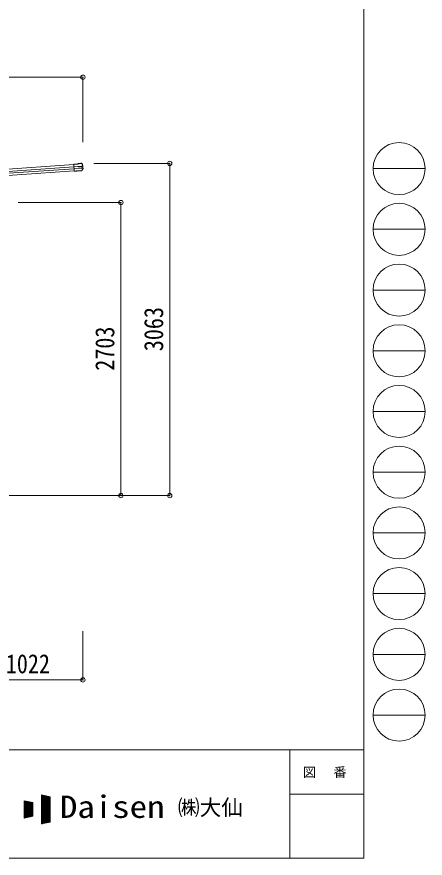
# Model space of a CAD drawing. Units: millimetres at full size. Extents: x -11243 to 11243, y -7760 to 7760.
# Drawn here: x 7480 to 11243, y -7760 to 0 of the extents above; entities that cross this region are included whole.
import ezdxf
from ezdxf.enums import TextEntityAlignment as Align

# ---------------------------------------------------------------- set-up
doc = ezdxf.new("R2010")
doc.units = ezdxf.units.MM
doc.header["$LTSCALE"] = 40
doc.header["$PDMODE"] = 32
doc.header["$PDSIZE"] = 40
for name, color, linetype, lineweight in [('0-0_0', 7, 'Continuous', 9), ('0-3_ELV2', 4, 'Continuous', 9), ('0-6_OTH_LINE', 6, 'Continuous', 9), ('F-0_240', 7, 'Continuous', 9)]:
    doc.layers.add(name, color=color, linetype=linetype, lineweight=lineweight)
doc.styles.add('ＭＳ ゴシック', font='')
doc.styles.get('ＭＳ ゴシック').set_extended_font_data('MS Gothic')

msp = doc.modelspace()

# ---------------------------------------------------------------- linework, layer by layer
at = {"layer": '0-0_0'}
msp.add_line((8124.86, -4415.51), (7132.38, -4415.51), dxfattribs=at)
at = {"layer": '0-3_ELV2'}
for p, q in [((3142.42, -1702.97), (8004.98, -1362.97)), ((3143.84, -1723.28), (8006.4, -1383.28)), ((8044.06, -1357.03), (8004.76, -1359.77)), ((8009.26, -1424.22), (8004.76, -1359.77)), ((8004.86, -1361.27), (8045.66, -1358.42)), ((8006.43, -1383.73), (8079.34, -1378.63)), ((8079.43, -1379.86), (8006.52, -1384.96)), ((8080.4, -1393.73), (8007.49, -1398.83)), ((8007.57, -1400.06), (8080.48, -1394.96)), ((8056.62, -1351.74), (8043.75, -1352.64)), ((8043.75, -1352.64), (8044.06, -1357.03)), ((8056.73, -1353.24), (8045.35, -1354.03)), ((8045.66, -1358.42), (8045.35, -1354.03)), ((8045.35, -1354.03), (8045.93, -1354.62)), ((8046.38, -1359.04), (8045.66, -1358.42)), ((8056.74, -1353.27), (8055.43, -1353.36)), ((8055.43, -1353.36), (8055.57, -1355.32)), ((8055.57, -1355.32), (8072.53, -1354.13)), ((8056.73, -1353.24), (8056.62, -1351.74)), ((8056.62, -1351.74), (8056.83, -1352.34)), ((8056.73, -1353.24), (8056.74, -1353.27)), ((8056.74, -1353.27), (8056.77, -1353.73)), ((8071.12, -1352.73), (8056.77, -1353.73)), ((8060.95, -1353.44), (8061.06, -1354.94)), ((8067.04, -1354.52), (8066.94, -1353.02)), ((8070.87, -1351.35), (8070.99, -1350.73)), ((8076.16, -1350.37), (8070.99, -1350.73)), ((8071.12, -1352.73), (8071.09, -1352.26)), ((8072.53, -1354.13), (8072.39, -1352.17)), ((8080.83, -1378.53), (8081.74, -1378.46)), ((8081.2, -1379.85), (8081.71, -1379.82)), ((8081.38, -1394.84), (8081.6, -1394.83)), ((8087.65, -1376.88), (8081.74, -1378.46)), ((8081.74, -1378.46), (8082.89, -1394.8)), ((8081.97, -1394.86), (8082.89, -1394.8)), ((8082.66, -1393.46), (8082.15, -1393.5)), ((8082.41, -1379.66), (8083.33, -1379.59)), ((8082.89, -1394.8), (8088.93, -1395.54)), ((8083.38, -1393.52), (8084.3, -1393.46)), ((8007.6, -1400.49), (3145.04, -1740.51)), ((8009.02, -1420.8), (3146.46, -1760.82)), ((8025.92, -1421.55), (8009.16, -1422.72)), ((8016.72, -1423.3), (8009.24, -1423.82)), ((8026.02, -1423.05), (8009.26, -1424.22)), ((8016.74, -1423.69), (8016.64, -1422.19)), ((8025.92, -1421.55), (8026.09, -1421.17)), ((8025.92, -1421.55), (8026.02, -1423.05)), ((8026.02, -1423.05), (8026.2, -1422.67)), ((8026.09, -1421.17), (8032.08, -1420.75)), ((8026.09, -1421.17), (8026.2, -1422.67)), ((8026.2, -1422.67), (8032.18, -1422.25)), ((8032.08, -1420.75), (8032.3, -1421.1)), ((8079.37, -1417.81), (8032.3, -1421.1)), ((8032.3, -1421.1), (8032.41, -1422.6)), ((8078.55, -1419.37), (8032.41, -1422.6))]:
    msp.add_line(p, q, dxfattribs=at)
for points in [[(8076.59, -1351.85), (8071.09, -1352.23), (8070.99, -1350.73)], [(8072.39, -1352.17), (8071.09, -1352.26), (8071.09, -1352.23)], [(8077.74, -1352.5), (8083.26, -1363.73), (8088.5, -1375.09)], [(8088.04, -1378.33), (8083.33, -1379.59), (8084.3, -1393.46), (8089.11, -1394.05)], [(8032.08, -1420.75), (8032.18, -1422.25), (8032.41, -1422.6)], [(8089.93, -1397.4), (8084.77, -1407.66), (8079.37, -1417.81)]]:
    msp.add_lwpolyline(points, dxfattribs=at)
for centre, radius, start, end in [((8076.38, -1353.56), 3.19, 26.86597, 94.02466), ((8076.67, -1353.04), 1.2, 26.89869, 94.02902), ((7631.4, -1578.94), 502, 24.03393, 26.8619), ((8087.31, -1375.62), 1.3, 285.12702, 24.10936), ((8087.32, -1375.62), 2.8, 285, 24.03393), ((8088.76, -1396.83), 1.3, 333.87402, 82.86161), ((8088.77, -1396.83), 2.8, 333.93986, 83), ((8078.33, -1416.19), 3.19, 273.987, 331.41712), ((7640.32, -1177.52), 502, 331.41438, 333.93986)]:
    msp.add_arc(centre, radius, start, end, dxfattribs=at)
for centre, major_axis, ratio, start_param, end_param in [((8046.01, -1355.81), (-0.08, 1.2), 0.052408, 5.1044164, 6.2220988), ((8035.2, -1547.8), (-34.91, 499.28), 0.052408, 5.0964197, 5.1044164), ((8057.04, -1355.52), (-0.22, 3.19), 0.016053, 5.3122341, 6.2220988), ((8071.1, -1354.54), (-0.22, 3.19), 0.016053, 0.0610865, 0.9709512), ((8079.36, -1378.92), (1.5, 0.1), 0.19438, 0.8222243, 1.5707963), ((8079.47, -1380.45), (2.99, 0.21), 0.19438, 0.9410649, 1.5707963), ((8079.36, -1378.92), (1.48, 0.4), 0.014741, 0.0756738, 0.8193583), ((8080.35, -1393.15), (2.99, 0.21), 0.19438, 4.712389, 5.3421204), ((8080.46, -1394.67), (1.5, 0.1), 0.19438, 4.712389, 5.3570179), ((8080.46, -1394.67), (1.52, -0.19), 0.014741, 5.567803, 6.2075115), ((8079.47, -1380.45), (2.95, 0.79), 0.014741, 0.0756738, 0.7041788), ((8080.35, -1393.15), (3.03, -0.37), 0.014741, 5.5790065, 6.2075115)]:
    msp.add_ellipse(centre, major_axis=major_axis, ratio=ratio, start_param=start_param, end_param=end_param, dxfattribs=at)
at = {"layer": '0-6_OTH_LINE'}
for p, q in [((8089.55, -556.81), (3027.71, -556.81)), ((8089.55, -556.81), (8089.55, -1156.57)), ((8889.48, -1352.27), (8189.55, -1352.27)), ((8889.48, -4415.51), (8889.48, -1352.27)), ((8439.48, -1712.72), (7492.38, -1712.72)), ((8439.48, -4415.51), (8439.48, -1712.72)), ((8439.48, -4415.51), (8125.86, -4415.51)), ((8889.48, -4415.51), (8125.86, -4415.51)), ((8089.45, -6115.51), (8089.45, -5665.51)), ((7067.46, -6115.51), (8089.45, -6115.51))]:
    msp.add_line(p, q, dxfattribs=at)
for p in [(8089.55, -556.81), (8889.48, -1352.27), (8439.48, -1712.72), (8439.48, -4415.51), (8889.48, -4415.51), (8089.45, -6115.51)]:
    msp.add_point(p, dxfattribs=at)
at = {"layer": 'F-0_240', "color": 5}
for p, q in [((10677.26, 7760), (10677.26, -7760)), ((-11242.74, -6760), (10677.26, -6760)), ((9997.25, -6760), (9997.25, -7760)), ((9997.25, -7170), (10677.26, -7170)), ((-11242.74, -7760), (10677.26, -7760))]:
    msp.add_line(p, q, dxfattribs=at)
at = {"layer": 'F-0_240', "color": 4}
for p, q in [((10762.74, -1400), (11242.74, -1400)), ((10762.74, -1960), (11242.74, -1960)), ((10762.74, -2520), (11242.74, -2520)), ((10762.74, -3080), (11242.74, -3080)), ((10762.74, -3640), (11242.74, -3640)), ((10762.74, -4200), (11242.74, -4200)), ((10762.74, -4760), (11242.74, -4760)), ((10762.74, -5320), (11242.74, -5320)), ((10762.74, -5880), (11242.74, -5880)), ((10762.74, -6440), (11242.74, -6440))]:
    msp.add_line(p, q, dxfattribs=at)
at = {"layer": 'F-0_240'}
for p, q in [((7708.19, -7176.8), (7788.19, -7193.47)), ((7708.19, -7176.8), (7708.19, -7443.47)), ((7708.19, -7177.9), (7713.46, -7177.9)), ((7708.19, -7181.9), (7732.66, -7181.9)), ((7708.19, -7185.9), (7751.86, -7185.9)), ((7708.19, -7189.9), (7771.06, -7189.9)), ((7708.19, -7193.9), (7788.19, -7193.9)), ((7708.19, -7197.9), (7788.19, -7197.9)), ((7708.19, -7201.9), (7788.19, -7201.9)), ((7708.19, -7205.9), (7788.19, -7205.9)), ((7708.19, -7209.9), (7788.19, -7209.9)), ((7708.19, -7213.9), (7788.19, -7213.9)), ((7710.57, -7442.97), (7710.57, -7177.29)), ((7714.57, -7442.14), (7714.57, -7178.13)), ((7718.57, -7441.31), (7718.57, -7178.96)), ((7722.57, -7440.47), (7722.57, -7179.79)), ((7726.57, -7439.64), (7726.57, -7180.63)), ((7730.57, -7438.81), (7730.57, -7181.46)), ((7734.57, -7437.97), (7734.57, -7182.29)), ((7738.57, -7437.14), (7738.57, -7183.13)), ((7742.57, -7436.31), (7742.57, -7183.96)), ((7746.57, -7435.47), (7746.57, -7184.79)), ((7750.57, -7434.64), (7750.57, -7185.63)), ((7754.57, -7433.81), (7754.57, -7186.46)), ((7758.57, -7432.97), (7758.57, -7187.29)), ((7762.57, -7432.14), (7762.57, -7188.13)), ((7766.57, -7431.31), (7766.57, -7188.96)), ((7770.57, -7430.47), (7770.57, -7189.79)), ((7774.57, -7429.64), (7774.57, -7190.63)), ((7778.57, -7428.81), (7778.57, -7191.46)), ((7782.57, -7427.97), (7782.57, -7192.29)), ((7786.57, -7427.14), (7786.57, -7193.13)), ((7788.19, -7193.47), (7788.19, -7426.8)), ((7548.19, -7230.13), (7628.19, -7246.8)), ((7548.19, -7230.13), (7548.19, -7390.13)), ((7548.19, -7233.9), (7566.26, -7233.9)), ((7548.19, -7237.9), (7585.46, -7237.9)), ((7548.19, -7241.9), (7604.66, -7241.9)), ((7548.19, -7245.9), (7623.86, -7245.9)), ((7548.19, -7249.9), (7628.19, -7249.9)), ((7548.19, -7253.9), (7628.19, -7253.9)), ((7548.19, -7257.9), (7628.19, -7257.9)), ((7548.19, -7261.9), (7628.19, -7261.9)), ((7548.19, -7265.9), (7628.19, -7265.9)), ((7548.19, -7269.9), (7628.19, -7269.9)), ((7548.19, -7273.9), (7628.19, -7273.9)), ((7548.19, -7277.9), (7628.19, -7277.9)), ((7548.19, -7281.9), (7628.19, -7281.9)), ((7548.19, -7285.9), (7628.19, -7285.9)), ((7548.19, -7289.9), (7628.19, -7289.9)), ((7548.19, -7293.9), (7628.19, -7293.9)), ((7550.57, -7389.64), (7550.57, -7230.63)), ((7554.57, -7388.81), (7554.57, -7231.46)), ((7558.57, -7387.97), (7558.57, -7232.29)), ((7562.57, -7387.14), (7562.57, -7233.13)), ((7566.57, -7386.31), (7566.57, -7233.96)), ((7570.57, -7385.47), (7570.57, -7234.79)), ((7574.57, -7384.64), (7574.57, -7235.63)), ((7578.57, -7383.81), (7578.57, -7236.46)), ((7582.57, -7382.97), (7582.57, -7237.29)), ((7586.57, -7382.14), (7586.57, -7238.13)), ((7590.57, -7381.31), (7590.57, -7238.96)), ((7594.57, -7380.47), (7594.57, -7239.79)), ((7598.57, -7379.64), (7598.57, -7240.63)), ((7602.57, -7378.81), (7602.57, -7241.46)), ((7606.57, -7377.97), (7606.57, -7242.29)), ((7610.57, -7377.14), (7610.57, -7243.13)), ((7614.57, -7376.31), (7614.57, -7243.96)), ((7618.57, -7375.47), (7618.57, -7244.79)), ((7622.57, -7374.64), (7622.57, -7245.63)), ((7626.57, -7373.81), (7626.57, -7246.46)), ((7628.19, -7246.8), (7628.19, -7373.47)), ((7708.19, -7217.9), (7788.19, -7217.9)), ((7708.19, -7221.9), (7788.19, -7221.9)), ((7708.19, -7225.9), (7788.19, -7225.9)), ((7708.19, -7229.9), (7788.19, -7229.9)), ((7708.19, -7233.9), (7788.19, -7233.9)), ((7708.19, -7237.9), (7788.19, -7237.9)), ((7708.19, -7241.9), (7788.19, -7241.9)), ((7708.19, -7245.9), (7788.19, -7245.9)), ((7708.19, -7249.9), (7788.19, -7249.9)), ((7708.19, -7253.9), (7788.19, -7253.9)), ((7708.19, -7257.9), (7788.19, -7257.9)), ((7708.19, -7261.9), (7788.19, -7261.9)), ((7708.19, -7265.9), (7788.19, -7265.9)), ((7708.19, -7269.9), (7788.19, -7269.9)), ((7708.19, -7273.9), (7788.19, -7273.9)), ((7708.19, -7277.9), (7788.19, -7277.9)), ((7708.19, -7281.9), (7788.19, -7281.9)), ((7708.19, -7285.9), (7788.19, -7285.9)), ((7708.19, -7289.9), (7788.19, -7289.9)), ((7708.19, -7293.9), (7788.19, -7293.9)), ((7548.19, -7297.9), (7628.19, -7297.9)), ((7548.19, -7301.9), (7628.19, -7301.9)), ((7548.19, -7305.9), (7628.19, -7305.9)), ((7548.19, -7309.9), (7628.19, -7309.9)), ((7548.19, -7313.9), (7628.19, -7313.9)), ((7548.19, -7317.9), (7628.19, -7317.9)), ((7548.19, -7321.9), (7628.19, -7321.9)), ((7548.19, -7325.9), (7628.19, -7325.9)), ((7548.19, -7329.9), (7628.19, -7329.9)), ((7548.19, -7333.9), (7628.19, -7333.9)), ((7548.19, -7337.9), (7628.19, -7337.9)), ((7548.19, -7341.9), (7628.19, -7341.9)), ((7548.19, -7345.9), (7628.19, -7345.9)), ((7548.19, -7349.9), (7628.19, -7349.9)), ((7548.19, -7353.9), (7628.19, -7353.9)), ((7548.19, -7357.9), (7628.19, -7357.9)), ((7548.19, -7361.9), (7628.19, -7361.9)), ((7548.19, -7365.9), (7628.19, -7365.9)), ((7548.19, -7369.9), (7628.19, -7369.9)), ((7708.19, -7297.9), (7788.19, -7297.9)), ((7708.19, -7301.9), (7788.19, -7301.9)), ((7708.19, -7305.9), (7788.19, -7305.9)), ((7708.19, -7309.9), (7788.19, -7309.9)), ((7708.19, -7313.9), (7788.19, -7313.9)), ((7708.19, -7317.9), (7788.19, -7317.9)), ((7708.19, -7321.9), (7788.19, -7321.9)), ((7708.19, -7325.9), (7788.19, -7325.9)), ((7708.19, -7329.9), (7788.19, -7329.9)), ((7708.19, -7333.9), (7788.19, -7333.9)), ((7708.19, -7337.9), (7788.19, -7337.9)), ((7708.19, -7341.9), (7788.19, -7341.9)), ((7708.19, -7345.9), (7788.19, -7345.9)), ((7708.19, -7349.9), (7788.19, -7349.9)), ((7708.19, -7353.9), (7788.19, -7353.9)), ((7708.19, -7357.9), (7788.19, -7357.9)), ((7708.19, -7361.9), (7788.19, -7361.9)), ((7708.19, -7365.9), (7788.19, -7365.9)), ((7708.19, -7369.9), (7788.19, -7369.9)), ((7548.19, -7390.13), (7628.19, -7373.47)), ((7548.19, -7373.9), (7626.13, -7373.9)), ((7548.19, -7377.9), (7606.93, -7377.9)), ((7548.19, -7381.9), (7587.73, -7381.9)), ((7548.19, -7385.9), (7568.53, -7385.9)), ((7548.19, -7389.9), (7549.33, -7389.9)), ((7708.19, -7373.9), (7788.19, -7373.9)), ((7708.19, -7377.9), (7788.19, -7377.9)), ((7708.19, -7381.9), (7788.19, -7381.9)), ((7708.19, -7385.9), (7788.19, -7385.9)), ((7708.19, -7389.9), (7788.19, -7389.9)), ((7708.19, -7393.9), (7788.19, -7393.9)), ((7708.19, -7397.9), (7788.19, -7397.9)), ((7708.19, -7401.9), (7788.19, -7401.9)), ((7708.19, -7405.9), (7788.19, -7405.9)), ((7708.19, -7409.9), (7788.19, -7409.9)), ((7708.19, -7413.9), (7788.19, -7413.9)), ((7708.19, -7417.9), (7788.19, -7417.9)), ((7708.19, -7421.9), (7788.19, -7421.9)), ((7708.19, -7425.9), (7788.19, -7425.9)), ((7788.19, -7426.8), (7708.19, -7443.47)), ((7708.19, -7429.9), (7773.33, -7429.9)), ((7708.19, -7433.9), (7754.13, -7433.9)), ((7708.19, -7437.9), (7734.93, -7437.9)), ((7708.19, -7441.9), (7715.73, -7441.9))]:
    msp.add_line(p, q, dxfattribs=at)
at = {"layer": 'F-0_240', "color": 4}
for centre in [(11002.74, -1400), (11002.74, -1960), (11002.74, -2520), (11002.74, -3080), (11002.74, -3640), (11002.74, -4200), (11002.74, -4760), (11002.74, -5320), (11002.74, -5880), (11002.74, -6440)]:
    msp.add_circle(centre, 240, dxfattribs=at)

# ---------------------------------------------------------------- texts
at = {"layer": '0-6_OTH_LINE', "color": 7, "style": 'ＭＳ ゴシック', "width": 0.85}
for s, p in [('3063', (8881.48, -3083.89)), ('2703', (8431.48, -3264.11))]:
    msp.add_text(s, height=176, rotation=90, dxfattribs=at).set_placement(p, align=Align.BOTTOM_LEFT)
msp.add_text('1022', height=176, dxfattribs=at).set_placement((7378.46, -6107.51), align=Align.BOTTOM_LEFT)
at = {"layer": 'F-0_240', "style": 'ＭＳ ゴシック', "width": 1.15}
msp.add_text('Daisen', height=205.3, dxfattribs=at).set_placement((7877.34, -7450.13), align=Align.BOTTOM_LEFT)
at = {"layer": 'F-0_240', "style": 'ＭＳ ゴシック'}
msp.add_text('㈱大仙\u3000', height=146.6, dxfattribs=at).set_placement((8964.54, -7410.13), align=Align.BOTTOM_LEFT)
at = {"layer": 'F-0_240', "insert": (10117.25, -7020), "char_height": 87.98, "attachment_point": 7, "style": 'ＭＳ ゴシック'}
msp.add_mtext('\\T1.17;図\u3000番', dxfattribs=at)

doc.saveas('drawing.dxf')
